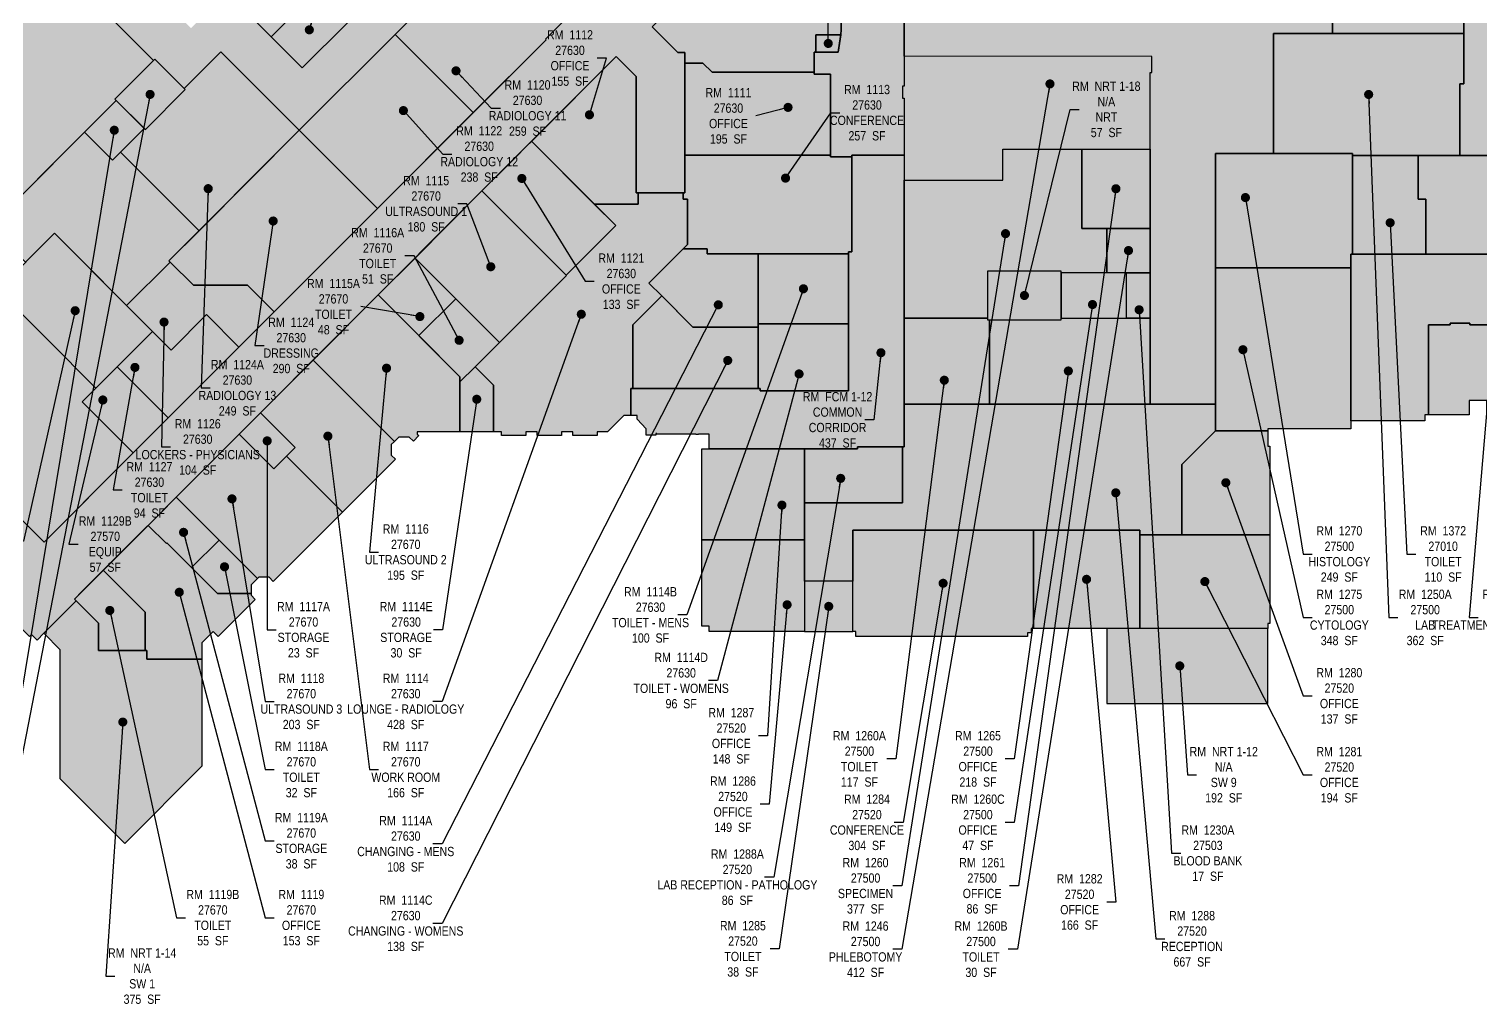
# Model space of a CAD drawing. Header units: inches. Extents: x -460 to 6059, y -234 to 4626.
# Drawn here: x 1547 to 3746, y -234 to 1241 of the extents above; entities that cross this region are included whole.
import ezdxf

# ---------------------------------------------------------------- set-up
doc = ezdxf.new("R2010")
doc.units = ezdxf.units.IN
doc.header["$LTSCALE"] = 48
doc.header["$MEASUREMENT"] = 0
for name, color, linetype in [('0-LABEL', 3, 'Continuous'), ('1-NRT', 200, 'Continuous'), ('1-NRT-PTN', 253, 'Continuous'), ('3-FCM', 190, 'Continuous'), ('3-FCM-PTN', 9, 'Continuous'), ('4-OCC', 6, 'Continuous'), ('4-OCC-PTN', 95, 'Continuous')]:
    doc.layers.add(name, color=color, linetype=linetype)
doc.styles.add('ArialN', font='ARIALN.TTF')
doc.dimstyles.new('AB-220', dxfattribs={"dimscale": 220, "dimtxt": 0.070312, "dimasz": 0.0625, "dimexe": 0.0625, "dimexo": 0.125, "dimgap": 0.1875, "dimtad": 0, "dimdec": 4, "dimrnd": 0.0625, "dimzin": 0, "dimdsep": 46, "dimlunit": 4, "dimtxsty": 'ArialN', "dimblk": 'ARCHTICK', "dimcen": 0.0625, "dimclrd": 256, "dimclre": 256, "dimclrt": 256, "dimadec": 0, "dimazin": 0, "dimtfac": 1, "dimtdec": 4, "dimtofl": 0, "dimtmove": 2, "dimatfit": 3, "dimldrblk": 'DOT', "dimfxl": 0, "dimfrac": 2, "dimtolj": 1, "dimtzin": 0, "dimlwd": -1, "dimlwe": -1, "dimarcsym": 0})

# ---------------------------------------------------------------- blocks, each defined once
blk = doc.blocks.new('_ArchTick')
at = {"const_width": 0.15}
blk.add_lwpolyline([(-0.5, -0.5), (0.5, 0.5)], dxfattribs=at)
blk = doc.blocks.new('_Dot')
at = {"lineweight": -2}
blk.add_line((-0.5, 0), (-1, 0), dxfattribs=at)
at = {"const_width": 0.5}
blk.add_lwpolyline([(-0.25, 0, 1), (0.25, 0, 1)], format="xyb", close=True, dxfattribs=at)

msp = doc.modelspace()

# ---------------------------------------------------------------- hatches: boundary and pattern name
at = {"layer": '1-NRT-PTN'}
for points in [[(1723.4, 1088.6), (1677.3, 1134.7), (1737.8, 1195.2), (1783.9, 1149.1)], [(2998.7, 800.6), (3110.1, 800.6), (3110.1, 874.6), (2998.7, 874.6)], [(1692.5, 8.5), (1594.7, 106.4), (1594.7, 301.3), (1569.6, 326.4), (1618.6, 375.8), (1652.5, 341.8), (1652.5, 300.3), (1725.8, 300.3), (1725.8, 287.2), (1809, 287.2), (1809, 125.6)], [(3179.2, 220.3), (3423.2, 220.3), (3423.2, 333.8), (3179.2, 333.8)]]:
    msp.add_hatch(color=256, dxfattribs=at).paths.add_polyline_path(points)
at = {"layer": '3-FCM-PTN'}
h = msp.add_hatch(color=256, dxfattribs=at)
h.dxf.hatch_style = 1
h.paths.add_polyline_path([(2566.7, 1336.4), (2566.7, 1416.1), (2563.5, 1416.1), (2563.5, 1452.1), (2566.7, 1550.1), (2566.7, 1829.6), (2566.2, 1842.1), (2566.3, 1928.8), (2565.2, 1928.8), (2565.2, 1953.3), (2630, 1953.3), (2630, 1923.6), (2677.2, 1923.6), (2677.2, 1953.3), (2755.4, 1953.3), (2755.4, 1840.2), (2803.1, 1840.2), (2803.1, 1822.2), (2808.5, 1822.2), (2822.5, 1822.2), (2872.2, 1822.2), (2872.2, 1950.3), (3240.2, 1950.3), (3240.2, 1757.5), (3321.2, 1757.5), (3321.2, 2010.1), (3361.8, 2010.1), (3361.8, 2110.9), (3321, 2110.9), (3321, 2148.3), (3321.7, 2156.3), (3216.1, 2156.3), (3216.1, 2151.1), (3126.3, 2151.1), (3126.3, 2167.1), (3078.5, 2167.1), (3078.5, 2151.1), (3028.5, 2151.1), (3028.5, 2167.1), (2980.8, 2167.1), (2980.8, 2151.1), (2927, 2151.1), (2927, 2167.1), (2879.3, 2167.1), (2879.3, 2151.1), (2839, 2151.1), (2839, 2167.1), (2791.3, 2167.1), (2791.3, 2151.1), (2747, 2151.1), (2747, 2156.6), (2708.7, 2156.6), (2708.7, 2323.9), (2703.5, 2323.9), (2703.5, 2367.8), (2715.2, 2367.8), (2715.2, 2790.5), (2722, 2800.5), (2724.6, 2800.5), (2724.6, 2828), (2742.3, 2828), (2742.3, 2933.9), (2722.1, 2933.9), (2722.1, 2975), (2594.4, 2975), (2594.4, 2745.3), (2591.8, 2745.3), (2591.8, 2711), (2594.4, 2711), (2594.4, 2640.2), (2591.8, 2640.2), (2591.8, 2465.6), (2556.5, 2465.6), (2556.5, 2364.3), (2608.2, 2364.3), (2608.2, 2281.3), (2603, 2281.3), (2603, 2167.8), (2591, 2167.8), (2591, 2153.3), (2584.4, 2153.3), (2584.4, 2118.8), (2603, 2118.8), (2603, 2051.3), (2567.5, 2051.3), (2567.5, 2049.1), (2510.9, 2049), (2511, 2039.3), (2490.3, 2021.2), (2472.4, 2021.2), (2472.4, 2043.8), (2422.3, 2043.8), (2422.3, 2021.2), (2374.8, 2021.2), (2374.8, 1953.1), (2460.1, 1953.1), (2460.1, 1878.6), (2443.1, 1878.6), (2443.1, 1771.9), (2462.6, 1771.9), (2462.6, 1474.9), (2460.4, 1474.9), (2460.4, 1390.7), (2450.2, 1380.7), (2441.6, 1372.2), (2432.6, 1363.4), (2356.5, 1439.9), (2356.9, 1440.4), (2353.1, 1444.3), (2234.8, 1562), (2230.8, 1558), (2211.8, 1577), (2211.7, 1576.9), (2018.2, 1770.1), (1948.9, 1700.8), (1982.7, 1666.6), (2069.3, 1580.6), (2153.9, 1495.8), (2155.3, 1494.4), (2216.2, 1433.4), (2249.9, 1399.8), (2265.9, 1383.8), (2299.9, 1349.8), (2376.6, 1273.1), (2329.2, 1225.7), (2330.3, 1224.7), (2218.1, 1112.5), (2210.6, 1105), (2089.2, 983.6), (1962.8, 857.2), (1873.6, 768), (1813.3, 707.8), (1777, 671.5), (1759.7, 654.2), (1756, 650.5), (1688.5, 582.9), (1570.1, 464.5), (851.6, 1182.9), (847.9, 1179.2), (806.9, 1220.2), (810.6, 1223.9), (796.5, 1238), (831.3, 1272.9), (748.3, 1349.2), (718.2, 1319.1), (412.3, 1625.1), (304.2, 1625.1), (304.2, 1556.7), (304.5, 1556.7), (304.5, 1551), (309.9, 1551), (309.9, 1544.2), (331.5, 1544.2), (338.1, 1537.6), (335, 1534.5), (403.9, 1465.7), (410, 1471.9), (426, 1471.9), (437.4, 1460.6), (437.4, 1444.6), (431.2, 1438.4), (616, 1253.6), (622.2, 1259.7), (638.2, 1259.7), (649.5, 1248.4), (649.5, 1232.4), (643.3, 1226.2), (828.1, 1041.4), (834.3, 1047.6), (850.3, 1047.6), (861.6, 1036.3), (861.6, 1020.3), (855.4, 1014.1), (1040.2, 829.3), (1046.4, 835.5), (1062.4, 835.5), (1073.7, 824.2), (1073.7, 808.2), (1067.6, 802), (1252.4, 617.2), (1258.6, 623.3), (1274.6, 623.3), (1285.9, 612), (1285.9, 596), (1279.7, 589.8), (1464.4, 405.1), (1470.6, 411.2), (1486.6, 411.2), (1497.9, 399.9), (1497.9, 383.9), (1491.8, 377.8), (1547.8, 321.7), (1550.9, 324.8), (1559.4, 316.2), (1569.6, 326.4), (1618.6, 375.8), (1616.1, 378.2), (1654, 416.1), (1661.6, 423.7), (2233.1, 995.8), (2233.1, 995.8), (2305.2, 1067.9), (2305.3, 1067.8), (2313.7, 1076.4), (2436.5, 1199.2), (2466.8, 1168.8), (2466.8, 992.8), (2540.3, 992.8), (2540.3, 1049.9), (2540.3, 1049.9), (2540.3, 1189.1), (2540.3, 1205.5), (2529.4, 1205.5), (2490.9, 1244.1), (2551.4, 1304.5), (2566.7, 1304.5)])
for points in [[(4580.6, 826.3), (4402.5, 826.3), (4402.5, 875.9), (4234.9, 875.9), (4234.9, 822.1), (4232.2, 822.1), (4232.2, 807.1), (4234.9, 807.1), (4234.9, 793.1), (4108.7, 793.1), (4108.7, 795.7), (4078.7, 795.7), (4078.7, 793.1), (4019.8, 793.1), (4019.8, 795.7), (3989.8, 795.7), (3989.8, 793.1), (3889.4, 793.1), (3889.4, 795.7), (3859.4, 795.7), (3859.4, 793.1), (3728.9, 793.1), (3728.9, 795.7), (3698.9, 795.7), (3698.9, 793.1), (3666.1, 793.1), (3666.1, 656.8), (3660.9, 656.8), (3660.9, 647.8), (3548.7, 647.8), (3548.7, 900), (3911.4, 900), (3911.4, 894.2), (4111.9, 894.2), (4111.9, 1028.5), (4123.9, 1028.5), (4123.9, 1653), (4108.9, 1653), (4108.9, 1694.2), (4124.2, 1694.2), (4124.2, 1774), (4207.6, 1774), (4207.6, 1789.4), (4262.4, 1789.4), (4262.4, 1958.7), (4392.7, 1958.7), (4392.7, 1793.5), (4446.9, 1793.5), (4446.9, 1783.6), (4539.9, 1783.6), (4539.9, 1709.6), (4513.6, 1709.6), (4513.6, 1375.4), (4400.3, 1375.4), (4400.3, 1379.8), (4403, 1379.8), (4403, 1415.8), (4400.3, 1415.8), (4400.3, 1524.2), (4376.6, 1524.2), (4376.6, 1660.3), (4218, 1660.3), (4218, 1027.9), (4397.6, 1027.9), (4397.6, 1195.9), (4400.3, 1195.9), (4400.3, 1375.4), (4589.7, 1375.4), (4589.7, 1317.7), (4513.6, 1317.7), (4513.6, 1233), (4577.9, 1233), (4577.9, 1199.3), (4565.9, 1199.3), (4565.9, 1076.3), (4548.9, 1076.3), (4548.9, 1015.3), (4691.9, 1015.3), (4691.9, 1003.3), (4712.4, 1003.3), (4712.4, 1025.2), (4827.3, 1020.2), (4827.3, 947.6), (4824.8, 947.6), (4824.8, 929.6), (4827.3, 929.6), (4827.3, 616.3), (4730, 616.3), (4730, 617.8), (4728, 617.8), (4728, 647.8), (4718, 647.8), (4718, 813), (4700.2, 813), (4700.2, 914.2), (4580.6, 914.2)], [(2743.8, 1829.6), (2755.4, 1829.6), (2755.4, 1840.2), (2803.1, 1840.2), (2803.1, 1822.2), (2872.2, 1822.2), (2872.2, 1154.4), (2869.6, 1154.4), (2869.6, 1136.4), (2872.2, 1136.4), (2872.2, 1049.9), (2792.9, 1049.9), (2792.9, 1047.3), (2760.9, 1047.3), (2760.9, 1172.6), (2736, 1172.6), (2736, 1205.7), (2772.4, 1205.7), (2776, 1229.7), (2776.6, 1234.9), (2776.7, 1237.1), (2776.7, 1333.4), (2743.7, 1333.4), (2743.7, 1518.6), (2738.7, 1518.6), (2738.7, 1565.3), (2739.7, 1565.3), (2739.7, 1608.8), (2703.7, 1608.8), (2703.7, 1612.8), (2663.4, 1612.8), (2663.4, 1677.8), (2743.8, 1677.8)], [(2792.9, 1049.9), (2872.2, 1049.9), (2872.2, 608.6), (2801.9, 608.6), (2801.9, 605.5), (2577.2, 605.5), (2577.2, 628), (2561.1, 628), (2561.1, 627.3), (2557.1, 627.3), (2557.1, 628), (2498.1, 628), (2498.1, 628.9), (2496.1, 628.9), (2496.1, 626.2), (2481.6, 626.2), (2481.6, 635.6), (2467.9, 650.5), (2467.9, 656.2), (2458.7, 656.2), (2458.7, 697.1), (2654.1, 697.1), (2654.1, 693.3), (2788.1, 693.3), (2788.1, 903.5), (2792.9, 903.5)]]:
    msp.add_hatch(color=256, dxfattribs=at).paths.add_polyline_path(points)
at = {"layer": '4-OCC-PTN'}
for color, points in [(245, [(3607.2, 1773.9), (3607.2, 1787.6), (3676, 1787.6), (3676, 1773.9), (3811, 1774), (3811, 1760.1), (3847, 1760.1), (3847, 1774), (3915.6, 1774), (3915.6, 1676.4), (3804.6, 1676.4), (3804.6, 1612.1), (3787.6, 1612.1), (3787.6, 1518.1), (3719.6, 1518.1), (3719.6, 1234.1), (3521.1, 1234.1), (3521.1, 1773.9)]), (150, [(1189.1, 1218.2), (1254.7, 1152.6), (1348.5, 1246.4), (1424.3, 1322.2), (1503.8, 1243), (1595.1, 1334.3), (1736, 1193.4), (1737.8, 1195.2), (1782.1, 1150.9), (1837.7, 1206.5), (1956.5, 1087.8), (2101.5, 1232.7), (2259.3, 1390.5), (2214, 1435.6), (2028.9, 1250.5), (2029.4, 1250.1), (1961.1, 1181.9), (1905.8, 1237.2), (1846.6, 1296.4), (1792.5, 1242.3), (1688.2, 1346.6), (1690.2, 1348.6), (1550, 1488.8), (1723.1, 1661.9), (1774.9, 1713.6), (1791.5, 1763.5), (1739.4, 1749.1), (1686.7, 1696.3), (1657.2, 1725.7), (1620.4, 1689), (1649.8, 1659.8), (1601.3, 1611.4), (1514.3, 1524.3), (1458.4, 1580.2), (1298.5, 1740.1), (1252.7, 1694.3), (1299.1, 1647.9), (1476.6, 1470.4), (1349.9, 1343.6), (1236, 1229.8), (1218.3, 1247.4)]), (181, [(3407.6, 1760.2), (3407.6, 1773.9), (3521.1, 1773.9), (3521.1, 1234.1), (3431.6, 1234.1), (3431.6, 1052.6), (3343.8, 1052.6), (3343.8, 879.4), (3343.7, 673), (3244.6, 673), (3244.6, 1175.3), (3247.2, 1175.3), (3247.2, 1199.3), (2872.2, 1199.7), (2872.2, 1551.9), (2965.7, 1551.9), (2965.7, 1549.6), (3242.8, 1549.6), (3242.8, 1754), (3240.2, 1754), (3240.2, 1757.5), (3321.2, 1757.5), (3321.2, 1760.2)]), (32, [(3713.6, 1049.5), (3713.6, 1157.7), (3719.6, 1157.7), (3719.6, 1518.1), (3787.6, 1518.1), (3787.6, 1503.1), (3831.6, 1503.1), (3831.6, 1392.1), (4001.2, 1392.1), (4001.2, 1049.5)]), (150, [(2329.2, 1225.7), (2330.3, 1224.7), (2219.9, 1114.3), (2101.5, 1232.7), (2259.3, 1390.5), (2376.6, 1273.1)]), (150, [(1914.9, 1364.7), (1982.2, 1297.3), (1913.9, 1229.1), (1846.6, 1296.4)]), (150, [(1677.3, 1134.7), (1736, 1193.4), (1595.1, 1334.3), (1488.3, 1227.5), (1462.4, 1253.4), (1281.9, 1072.9), (1436.8, 918), (1474.3, 955.5), (1488, 941.7), (1679.2, 1132.9)]), (150, [(2736, 1175.6), (2581.4, 1175.6), (2567.7, 1189.1), (2540.3, 1189.1), (2540.3, 1205.5), (2529.4, 1205.5), (2490.9, 1244.1), (2551.4, 1304.5), (2566.7, 1304.5), (2566.7, 1336.4), (2743.7, 1336.4), (2743.7, 1333.4), (2776.7, 1333.4), (2776.7, 1237.1), (2776.6, 1234.9), (2776.3, 1232.3), (2738.6, 1232.3), (2738.6, 1205.7), (2736, 1205.7)]), (150, [(1982.2, 1297.3), (1913.9, 1229.1), (1961.1, 1181.9), (2029.4, 1250.1), (1982.2, 1297.3)]), (150, [(2074.9, 969.3), (1956.5, 1087.8), (2101.5, 1232.7), (2219.9, 1114.3)]), (150, [(2738.6, 1205.7), (2738.6, 1232.3), (2776.3, 1232.3), (2772.4, 1205.7)]), (181, [(3719.6, 1234.1), (3719.6, 1157.7), (3713.6, 1157.7), (3713.6, 1049.5), (3551.3, 1049.5), (3551.3, 1052.6), (3431.6, 1052.6), (3431.6, 1234.1)]), (150, [(1956.5, 1087.8), (1804.8, 935.7), (1685.8, 1054.7), (1721.6, 1090.4), (1723.4, 1088.6), (1783.9, 1149.1), (1782.1, 1150.9), (1837.7, 1206.5)]), (150, [(2466.8, 992.8), (2469.5, 992.8), (2469.5, 976), (2403.2, 976), (2308.3, 1070.9), (2436.5, 1199.2), (2466.8, 1168.8)]), (150, [(2760.9, 1049.9), (2540.3, 1049.9), (2540.3, 1189.1), (2567.7, 1189.1), (2581.4, 1175.6), (2736, 1175.6), (2736, 1172.6), (2760.9, 1172.6)]), (181, [(3244.6, 1059.2), (3244.6, 1175.3), (3247.2, 1175.3), (3247.2, 1199.3), (2872.2, 1199.7), (2872.2, 1154.4), (2869.6, 1154.4), (2869.6, 1136.4), (2872.2, 1136.4), (2872.2, 1011.9), (3021.5, 1011.9), (3021.5, 1059.2)]), (150, [(1679.2, 1132.9), (1721.6, 1090.4), (1673.7, 1042.5), (1631.3, 1085)]), (150, [(1804.8, 935.7), (1759.2, 890), (1760.9, 888.2), (1695, 822.4), (1585.7, 931.7), (1541.9, 887.9), (1488, 941.7), (1631.3, 1085), (1673.7, 1042.5), (1685.8, 1054.7)]), (150, [(1918.5, 812.9), (1878.3, 853.1), (1796.1, 853.1), (1760.9, 888.2), (1759.2, 890), (1956.5, 1087.8), (2074.9, 969.3)]), (150, [(2360.7, 868.2), (2233.1, 995.8), (2275.8, 1038.5), (2308.3, 1070.9), (2435.8, 943.3)]), (181, [(3141.3, 1059.2), (3141.3, 939.2), (3179.3, 939.2), (3179.3, 872), (3110.1, 872), (3110.1, 874.6), (2998.7, 874.6), (2998.7, 803.3), (2872.2, 803.3), (2872.2, 1011.9), (3021.5, 1011.9), (3021.5, 1059.2)]), (181, [(3244.6, 939.2), (3141.3, 939.2), (3141.3, 1059.2), (3244.6, 1059.2)]), (150, [(2788.1, 900.9), (2573.9, 900.9), (2573.9, 908.1), (2537.7, 908.1), (2544.2, 914.7), (2544.2, 983.5), (2537.7, 983.5), (2537.7, 992.8), (2540.3, 992.8), (2540.3, 1049.9), (2760.9, 1049.9), (2760.9, 1047.3), (2792.9, 1047.3), (2792.9, 903.5), (2788.1, 903.5)]), (181, [(3343.8, 1052.6), (3551.3, 1052.6), (3551.3, 900), (3548.7, 900), (3548.7, 879.4), (3343.8, 879.4)]), (148, [(3551.3, 900), (3551.3, 1049.5), (3650.4, 1049.5), (3650.4, 983.5), (3662.3, 983.5), (3662.3, 900)]), (148, [(3662.3, 900), (3662.3, 983.5), (3650.4, 983.5), (3650.4, 1049.5), (3911.4, 1049.5), (3911.4, 900)]), (242, [(2259.6, 766.5), (2193.4, 832.7), (2131.7, 894.3), (2233.1, 995.8), (2361.1, 867.7)]), (150, [(2250.6, 631.4), (2250.6, 701.9), (2222.7, 729.8), (2361.1, 867.7), (2360.7, 868.2), (2435.8, 943.3), (2403.2, 976), (2469.5, 976), (2469.5, 992.8), (2537.7, 992.8), (2537.7, 983.5), (2544.2, 983.5), (2544.2, 914.7), (2485.8, 856.2), (2505.2, 836.9), (2461.4, 793.1), (2461.4, 697.1), (2458.7, 697.1), (2458.7, 656.2), (2447.7, 656.2), (2423, 631.4), (2407.5, 631.4), (2407.5, 625.5), (2370.7, 625.5), (2370.7, 631.4), (2353.5, 631.4), (2353.5, 625.5), (2316.7, 625.5), (2316.7, 631.4), (2299.5, 631.4), (2299.5, 625.5), (2262.7, 625.5), (2262.7, 631.4)]), (40, [(1648.7, 697.4), (1734.4, 783.1), (1585.7, 931.7), (1500, 846)]), (181, [(3244.6, 872), (3179.3, 872), (3179.3, 939.2), (3244.6, 939.2)]), (150, [(2651.5, 789.6), (2552.5, 789.6), (2505.2, 836.9), (2485.8, 856.2), (2537.7, 908.1), (2573.9, 908.1), (2573.9, 900.9), (2651.5, 900.9)]), (150, [(1865.2, 759.6), (1816.2, 808.6), (1762.4, 755), (1695, 822.4), (1760.9, 888.2), (1796.1, 853.1), (1878.3, 853.1), (1918.5, 812.9)]), (242, [(2193.4, 832.7), (2137.4, 776.9), (2075.8, 838.5), (2131.7, 894.3)]), (150, [(2788.1, 794.8), (2651.5, 794.8), (2651.5, 900.9), (2788.1, 900.9)]), (181, [(3343.8, 879.4), (3548.7, 879.4), (3548.7, 647.8), (3548.7, 635.6), (3423.2, 635.6), (3423.2, 633), (3343.7, 633)]), (181, [(3110.1, 803.2), (3209, 803.2), (3209, 872), (3110.1, 872)]), (245, [(3209, 872), (3244.6, 872), (3244.6, 803.2), (3209, 803.2)]), (40, [(1648.7, 697.4), (1500, 846.1), (1467.7, 813.7), (1446.6, 834.7), (1323.2, 711.3), (1570.1, 464.5), (1705.2, 599.6), (1628, 676.7)]), (242, [(2100.5, 616.8), (1977.4, 739.9), (2075.9, 838.4), (2199.7, 714.6), (2199.7, 631.4), (2135.1, 631.4), (2135.1, 628), (2137.7, 625.5), (2129.3, 617.2), (2123.1, 623.3), (2107.1, 623.3)]), (150, [(2461.4, 697.1), (2461.4, 793.1), (2505.2, 836.9), (2549.5, 792.5), (2552.5, 789.6), (2651.5, 789.6), (2651.5, 697.1)]), (242, [(2222.7, 729.8), (2199.7, 706.8), (2199.7, 714.6), (2137.4, 776.9), (2193.4, 832.7), (2259.6, 766.5)]), (150, [(1757.9, 652.4), (1680.8, 729.6), (1734.4, 783.1), (1762.4, 755), (1816.2, 808.6), (1865.2, 759.6)]), (150, [(2654.1, 693.3), (2654.1, 697.1), (2651.5, 697.1), (2651.5, 794.8), (2788.1, 794.8), (2788.1, 693.3)]), (181, [(2872.2, 673), (2872.2, 803.3), (2998.7, 803.3), (2998.7, 800.6), (3001.3, 800.6), (3001.3, 673)]), (181, [(3001.3, 673), (3001.3, 800.6), (3110.1, 800.6), (3110.1, 803.2), (3244.6, 803.2), (3244.6, 673)]), (148, [(3666.1, 656.8), (3666.1, 793.1), (3698.9, 793.1), (3698.9, 795.7), (3728.9, 795.7), (3728.9, 793.1), (3859.4, 793.1), (3859.4, 795.7), (3889.4, 795.7), (3889.4, 793.1), (3923.6, 793.1), (3923.6, 681.8), (3920.6, 681.8), (3920.6, 656.8), (3754.6, 656.8), (3754.6, 678.8), (3727.6, 678.8), (3727.6, 656.8)]), (40, [(1705.2, 599.6), (1628, 676.7), (1680.8, 729.6), (1757.9, 652.4)]), (242, [(2021.8, 509.6), (1937.1, 594.3), (1950.2, 607.4), (1897.6, 660), (1977.4, 739.9), (2100.5, 616.8), (2095.8, 612), (2095.8, 596), (2102, 589.8)]), (150, [(2199.7, 631.4), (2199.7, 706.8), (2222.7, 729.8), (2250.6, 701.9), (2250.6, 631.4)]), (242, [(1950.2, 607.4), (1937.1, 594.3), (1918.2, 575.3), (1865.6, 627.9), (1897.6, 660)]), (11, [(3244.6, 673), (3343.7, 673), (3343.7, 633), (3292.6, 581.8), (3292.6, 475.6), (3229, 475.6), (3229, 482.4), (3068, 482.4), (2794.6, 482.4), (2794.6, 405.1), (2721.6, 405.1), (2721.6, 468.1), (2721.6, 523.6), (2869.6, 523.6), (2869.6, 608.6), (2872.2, 608.6), (2872.2, 673)]), (242, [(1893.2, 409.4), (1835, 467.6), (1770.1, 532.4), (1865.6, 627.9), (1918.2, 575.3), (1937.1, 594.3), (2021.8, 509.6), (1917.2, 405), (1911, 411.2), (1895, 411.2)]), (11, [(3426.2, 475.6), (3292.6, 475.6), (3292.6, 581.8), (3343.7, 633), (3423.2, 633), (3423.2, 609.5), (3426.2, 609.5)]), (11, [(2721.6, 468.1), (2566.2, 468.1), (2566.2, 605.5), (2721.6, 605.5)]), (11, [(2721.6, 523.6), (2721.6, 605.5), (2801.9, 605.5), (2801.9, 608.6), (2869.6, 608.6), (2869.6, 523.6)]), (242, [(1793.4, 426), (1756.1, 463.3), (1755.2, 462.3), (1727.7, 489.8), (1770.1, 532.4), (1835, 467.6)]), (242, [(1809, 287.2), (1725.8, 287.2), (1725.8, 300.3), (1723.2, 300.3), (1723.2, 358.3), (1659.7, 421.8), (1726.8, 489), (1727.7, 489.8), (1755.2, 462.3), (1756.1, 463.3), (1832.9, 386.5), (1883.7, 386.5), (1883.7, 383.9), (1889.8, 377.7), (1833.6, 321.4), (1826.1, 328.9), (1809, 312)]), (242, [(1883.7, 386.5), (1832.9, 386.5), (1793.4, 426), (1835, 467.6), (1893.2, 409.4), (1883.7, 399.9)]), (11, [(2721.6, 468.1), (2721.6, 329.3), (2577.2, 329.3), (2577.2, 337.3), (2566.2, 337.3), (2566.2, 468.1)]), (11, [(2794.6, 329.3), (2794.6, 482.4), (3068, 482.4), (3068, 333.8), (3064.7, 333.8), (3064.7, 327.3), (3059.2, 327.3), (3059.2, 321.8), (2799.2, 321.8), (2799.2, 329.3)]), (11, [(3229, 333.8), (3068, 333.8), (3068, 482.4), (3229, 482.4)]), (11, [(3229, 333.8), (3229, 475.6), (3426.2, 475.6), (3426.2, 341.3), (3423.2, 341.3), (3423.2, 333.8)]), (242, [(1723.2, 300.3), (1652.5, 300.3), (1652.5, 341.8), (1618.6, 375.8), (1616.1, 378.2), (1628.5, 390.6), (1659.7, 421.8), (1723.2, 358.3)]), (11, [(2721.6, 329.3), (2794.6, 329.3), (2794.6, 405.1), (2721.6, 405.1)])]:
    msp.add_hatch(color=color, dxfattribs=at).paths.add_polyline_path(points)

# ---------------------------------------------------------------- linework, layer by layer
at = {"layer": '1-NRT'}
for points in [[(1723.4, 1088.6), (1677.3, 1134.7), (1737.8, 1195.2), (1783.9, 1149.1)], [(2998.7, 800.6), (3110.1, 800.6), (3110.1, 874.6), (2998.7, 874.6)], [(1692.5, 8.5), (1594.7, 106.4), (1594.7, 301.3), (1569.6, 326.4), (1618.6, 375.8), (1652.5, 341.8), (1652.5, 300.3), (1725.8, 300.3), (1725.8, 287.2), (1809, 287.2), (1809, 125.6)], [(3179.2, 220.3), (3423.2, 220.3), (3423.2, 333.8), (3179.2, 333.8)]]:
    msp.add_lwpolyline(points, close=True, dxfattribs=at)
at = {"layer": '3-FCM'}
for points in [[(2872.2, 1822.2), (2872.2, 1154.4), (2869.6, 1154.4), (2869.6, 1136.4), (2872.2, 1136.4), (2872.2, 1049.9), (2792.9, 1049.9), (2792.9, 1047.3), (2760.9, 1047.3), (2760.9, 1172.6), (2736, 1172.6), (2736, 1205.7), (2772.4, 1205.7), (2776, 1229.7), (2776.6, 1234.9), (2776.7, 1237.1), (2776.7, 1333.4)], [(3859.4, 793.1), (3728.9, 793.1), (3728.9, 795.7), (3698.9, 795.7), (3698.9, 793.1), (3666.1, 793.1), (3666.1, 656.8), (3660.9, 656.8), (3660.9, 647.8), (3548.7, 647.8), (3548.7, 900), (3911.4, 900)]]:
    msp.add_lwpolyline(points, dxfattribs=at)
msp.add_lwpolyline([(2792.9, 1049.9), (2872.2, 1049.9), (2872.2, 608.6), (2801.9, 608.6), (2801.9, 605.5), (2577.2, 605.5), (2577.2, 628), (2561.1, 628), (2561.1, 627.3), (2557.1, 627.3), (2557.1, 628), (2498.1, 628), (2498.1, 628.9), (2496.1, 628.9), (2496.1, 626.2), (2481.6, 626.2), (2481.6, 635.6), (2467.9, 650.5), (2467.9, 656.2), (2458.7, 656.2), (2458.7, 697.1), (2654.1, 697.1), (2654.1, 693.3), (2788.1, 693.3), (2788.1, 903.5), (2792.9, 903.5)], close=True, dxfattribs=at)
at = {"layer": '4-OCC'}
for points in [[(3607.2, 1773.9), (3607.2, 1787.6), (3676, 1787.6), (3676, 1773.9), (3811, 1774), (3811, 1760.1), (3847, 1760.1), (3847, 1774), (3915.6, 1774), (3915.6, 1676.4), (3804.6, 1676.4), (3804.6, 1612.1), (3787.6, 1612.1), (3787.6, 1518.1), (3719.6, 1518.1), (3719.6, 1234.1), (3521.1, 1234.1), (3521.1, 1773.9)], [(3407.6, 1760.2), (3407.6, 1773.9), (3521.1, 1773.9), (3521.1, 1234.1), (3431.6, 1234.1), (3431.6, 1052.6), (3343.8, 1052.6), (3343.8, 879.4), (3343.7, 673), (3244.6, 673), (3244.6, 1175.3), (3247.2, 1175.3), (3247.2, 1199.3), (2872.2, 1199.7), (2872.2, 1551.9), (2965.7, 1551.9), (2965.7, 1549.6), (3242.8, 1549.6), (3242.8, 1754), (3240.2, 1754), (3240.2, 1757.5), (3321.2, 1757.5), (3321.2, 1760.2)], [(3713.6, 1049.5), (3713.6, 1157.7), (3719.6, 1157.7), (3719.6, 1518.1), (3787.6, 1518.1), (3787.6, 1503.1), (3831.6, 1503.1), (3831.6, 1392.1), (4001.2, 1392.1), (4001.2, 1049.5)], [(2329.2, 1225.7), (2330.3, 1224.7), (2219.9, 1114.3), (2219.9, 1114.3), (2101.5, 1232.7), (2259.3, 1390.5), (2259.3, 1390.5), (2259.3, 1390.5), (2376.6, 1273.1), (2376.6, 1273.1), (2376.6, 1273.1), (2376.6, 1273.1)], [(1914.9, 1364.7), (1982.2, 1297.3), (1913.9, 1229.1), (1846.6, 1296.4), (1914.9, 1364.7)], [(1677.3, 1134.7), (1736, 1193.4), (1595.1, 1334.3), (1488.3, 1227.5), (1462.4, 1253.4), (1281.9, 1072.9), (1436.8, 918), (1474.3, 955.5), (1488, 941.7), (1679.2, 1132.9), (1677.3, 1134.7)], [(2736, 1175.6), (2581.4, 1175.6), (2567.7, 1189.1), (2540.3, 1189.1), (2540.3, 1205.5), (2529.4, 1205.5), (2490.9, 1244.1), (2551.4, 1304.5), (2566.7, 1304.5), (2566.7, 1336.4), (2743.7, 1336.4), (2743.7, 1333.4), (2776.7, 1333.4), (2776.7, 1237.1), (2776.6, 1234.9), (2776.3, 1232.3), (2738.6, 1232.3), (2738.6, 1205.7), (2736, 1205.7)], [(1982.2, 1297.3), (1913.9, 1229.1), (1961.1, 1181.9), (2029.4, 1250.1), (1982.2, 1297.3)], [(2074.9, 969.3), (1956.5, 1087.8), (2101.5, 1232.7), (2219.9, 1114.3), (2219.9, 1114.3), (2219.9, 1114.3), (2074.9, 969.3)], [(2738.6, 1205.7), (2738.6, 1232.3), (2776.3, 1232.3), (2772.4, 1205.7)], [(3719.6, 1234.1), (3719.6, 1157.7), (3713.6, 1157.7), (3713.6, 1049.5), (3551.3, 1049.5), (3551.3, 1052.6), (3431.6, 1052.6), (3431.6, 1234.1)], [(1956.5, 1087.8), (1804.8, 935.7), (1685.8, 1054.7), (1721.6, 1090.4), (1723.4, 1088.6), (1783.9, 1149.1), (1783.9, 1149.1), (1782.1, 1150.9), (1837.7, 1206.5)], [(2466.8, 992.8), (2469.5, 992.8), (2469.5, 976), (2403.2, 976), (2308.3, 1070.9), (2436.5, 1199.2), (2466.8, 1168.8)], [(2760.9, 1049.9), (2540.3, 1049.9), (2540.3, 1189.1), (2567.7, 1189.1), (2581.4, 1175.6), (2736, 1175.6), (2736, 1172.6), (2760.9, 1172.6)], [(3244.6, 1059.2), (3244.6, 1175.3), (3247.2, 1175.3), (3247.2, 1199.3), (2872.2, 1199.7), (2872.2, 1154.4), (2869.6, 1154.4), (2869.6, 1136.4), (2872.2, 1136.4), (2872.2, 1011.9), (3021.5, 1011.9), (3021.5, 1059.2)], [(1679.2, 1132.9), (1721.6, 1090.4), (1673.7, 1042.5), (1631.3, 1085)], [(1804.8, 935.7), (1759.2, 890), (1760.9, 888.2), (1695, 822.4), (1585.7, 931.7), (1541.9, 887.9), (1488, 941.7), (1631.3, 1085), (1673.7, 1042.5), (1685.8, 1054.7)], [(1918.5, 812.9), (1878.3, 853.1), (1796.1, 853.1), (1760.9, 888.2), (1759.2, 890), (1956.5, 1087.8), (2074.9, 969.3), (2074.9, 969.3), (1918.5, 812.9), (1918.5, 812.9)], [(2360.7, 868.2), (2233.1, 995.8), (2275.8, 1038.5), (2308.3, 1070.9), (2435.8, 943.3)], [(3141.3, 1059.2), (3141.3, 939.2), (3179.3, 939.2), (3179.3, 872), (3110.1, 872), (3110.1, 874.6), (2998.7, 874.6), (2998.7, 803.3), (2872.2, 803.3), (2872.2, 1011.9), (3021.5, 1011.9), (3021.5, 1059.2)], [(3244.6, 939.2), (3141.3, 939.2), (3141.3, 1059.2), (3244.6, 1059.2)], [(2788.1, 900.9), (2573.9, 900.9), (2573.9, 908.1), (2537.7, 908.1), (2544.2, 914.7), (2544.2, 983.5), (2537.7, 983.5), (2537.7, 992.8), (2540.3, 992.8), (2540.3, 1049.9), (2760.9, 1049.9), (2760.9, 1047.3), (2792.9, 1047.3), (2792.9, 903.5), (2788.1, 903.5)], [(3343.8, 1052.6), (3551.3, 1052.6), (3551.3, 900), (3548.7, 900), (3548.7, 879.4), (3343.8, 879.4)], [(3551.3, 900), (3551.3, 1049.5), (3650.4, 1049.5), (3650.4, 983.5), (3662.3, 983.5), (3662.3, 900)], [(3662.3, 900), (3662.3, 983.5), (3650.4, 983.5), (3650.4, 1049.5), (3911.4, 1049.5), (3911.4, 900)], [(2259.6, 766.5), (2193.4, 832.7), (2131.7, 894.3), (2233.1, 995.8), (2361.1, 867.7)], [(2250.6, 631.4), (2250.6, 701.9), (2222.7, 729.8), (2361.1, 867.7), (2360.7, 868.2), (2435.8, 943.3), (2403.2, 976), (2469.5, 976), (2469.5, 992.8), (2537.7, 992.8), (2537.7, 983.5), (2544.2, 983.5), (2544.2, 914.7), (2485.8, 856.2), (2505.2, 836.9), (2461.4, 793.1), (2461.4, 697.1), (2458.7, 697.1), (2458.7, 656.2), (2447.7, 656.2), (2423, 631.4), (2407.5, 631.4), (2407.5, 625.5), (2370.7, 625.5), (2370.7, 631.4), (2353.5, 631.4), (2353.5, 625.5), (2316.7, 625.5), (2316.7, 631.4), (2299.5, 631.4), (2299.5, 625.5), (2262.7, 625.5), (2262.7, 631.4)], [(1648.7, 697.4), (1734.4, 783.1), (1585.7, 931.7), (1500, 846), (1648.7, 697.4)], [(3244.6, 872), (3179.3, 872), (3179.3, 939.2), (3244.6, 939.2)], [(2651.5, 789.6), (2552.5, 789.6), (2505.2, 836.9), (2485.8, 856.2), (2537.7, 908.1), (2573.9, 908.1), (2573.9, 900.9), (2651.5, 900.9)], [(1865.2, 759.6), (1816.2, 808.6), (1762.4, 755), (1695, 822.4), (1695, 822.4), (1760.9, 888.2), (1796.1, 853.1), (1878.3, 853.1), (1918.5, 812.9)], [(2193.4, 832.7), (2137.4, 776.9), (2075.8, 838.5), (2131.7, 894.3)], [(2788.1, 794.8), (2651.5, 794.8), (2651.5, 900.9), (2788.1, 900.9)], [(3343.8, 879.4), (3548.7, 879.4), (3548.7, 647.8), (3548.7, 647.8), (3548.7, 635.6), (3423.2, 635.6), (3423.2, 633), (3343.7, 633)], [(3110.1, 803.2), (3209, 803.2), (3209, 872), (3110.1, 872)], [(3209, 872), (3244.6, 872), (3244.6, 803.2), (3209, 803.2)], [(1648.7, 697.4), (1500, 846.1), (1500, 846.1), (1467.7, 813.7), (1446.6, 834.7), (1323.2, 711.3), (1570.1, 464.5), (1705.2, 599.6), (1628, 676.7), (1648.7, 697.4), (1648.7, 697.4)], [(2100.5, 616.8), (1977.4, 739.9), (2075.9, 838.4), (2199.7, 714.6), (2199.7, 631.4), (2135.1, 631.4), (2135.1, 628), (2137.7, 625.5), (2129.3, 617.2), (2123.1, 623.3), (2107.1, 623.3)], [(2461.4, 697.1), (2461.4, 793.1), (2505.2, 836.9), (2549.5, 792.5), (2552.5, 789.6), (2651.5, 789.6), (2651.5, 697.1)], [(2222.7, 729.8), (2199.7, 706.8), (2199.7, 714.6), (2137.4, 776.9), (2193.4, 832.7), (2259.6, 766.5)], [(1757.9, 652.4), (1680.8, 729.6), (1734.4, 783.1), (1762.4, 755), (1816.2, 808.6), (1865.2, 759.6), (1865.2, 759.6), (1865.2, 759.6), (1757.9, 652.4)], [(2654.1, 693.3), (2654.1, 697.1), (2651.5, 697.1), (2651.5, 794.8), (2788.1, 794.8), (2788.1, 693.3)], [(2872.2, 673), (2872.2, 803.3), (2998.7, 803.3), (2998.7, 800.6), (3001.3, 800.6), (3001.3, 673)], [(3001.3, 673), (3001.3, 800.6), (3110.1, 800.6), (3110.1, 803.2), (3244.6, 803.2), (3244.6, 673)], [(3666.1, 656.8), (3666.1, 793.1), (3698.9, 793.1), (3698.9, 795.7), (3728.9, 795.7), (3728.9, 793.1), (3859.4, 793.1), (3859.4, 795.7), (3889.4, 795.7), (3889.4, 793.1), (3923.6, 793.1), (3923.6, 681.8), (3920.6, 681.8), (3920.6, 656.8), (3754.6, 656.8), (3754.6, 678.8), (3727.6, 678.8), (3727.6, 656.8)], [(1705.2, 599.6), (1628, 676.7), (1680.8, 729.6), (1757.9, 652.4), (1757.9, 652.4)], [(2021.8, 509.6), (1937.1, 594.3), (1950.2, 607.4), (1897.6, 660), (1977.4, 739.9), (2100.5, 616.8), (2095.8, 612), (2095.8, 596), (2102, 589.8)], [(2199.7, 631.4), (2199.7, 706.8), (2222.7, 729.8), (2250.6, 701.9), (2250.6, 631.4)], [(1950.2, 607.4), (1937.1, 594.3), (1918.2, 575.3), (1865.6, 627.9), (1897.6, 660)], [(3244.6, 673), (3343.7, 673), (3343.7, 633), (3292.6, 581.8), (3292.6, 475.6), (3229, 475.6), (3229, 482.4), (3068, 482.4), (2794.6, 482.4), (2794.6, 405.1), (2721.6, 405.1), (2721.6, 468.1), (2721.6, 523.6), (2869.6, 523.6), (2869.6, 608.6), (2872.2, 608.6), (2872.2, 673)], [(1893.2, 409.4), (1835, 467.6), (1770.1, 532.4), (1865.6, 627.9), (1918.2, 575.3), (1937.1, 594.3), (2021.8, 509.6), (1917.2, 405), (1911, 411.2), (1895, 411.2)], [(3426.2, 475.6), (3292.6, 475.6), (3292.6, 581.8), (3343.7, 633), (3423.2, 633), (3423.2, 609.5), (3426.2, 609.5)], [(2721.6, 468.1), (2566.2, 468.1), (2566.2, 605.5), (2721.6, 605.5)], [(2721.6, 523.6), (2721.6, 605.5), (2801.9, 605.5), (2801.9, 608.6), (2869.6, 608.6), (2869.6, 523.6)], [(1793.4, 426), (1756.1, 463.3), (1755.2, 462.3), (1727.7, 489.8), (1770.1, 532.4), (1835, 467.6)], [(1809, 287.2), (1725.8, 287.2), (1725.8, 300.3), (1723.2, 300.3), (1723.2, 358.3), (1659.7, 421.8), (1726.8, 489), (1727.7, 489.8), (1755.2, 462.3), (1756.1, 463.3), (1832.9, 386.5), (1883.7, 386.5), (1883.7, 383.9), (1889.8, 377.7), (1833.6, 321.4), (1826.1, 328.9), (1809, 312)], [(1883.7, 386.5), (1832.9, 386.5), (1793.4, 426), (1835, 467.6), (1893.2, 409.4), (1883.7, 399.9)], [(2721.6, 468.1), (2721.6, 329.3), (2577.2, 329.3), (2577.2, 337.3), (2566.2, 337.3), (2566.2, 468.1)], [(2794.6, 329.3), (2794.6, 482.4), (3068, 482.4), (3068, 333.8), (3064.7, 333.8), (3064.7, 327.3), (3059.2, 327.3), (3059.2, 321.8), (2799.2, 321.8), (2799.2, 329.3)], [(3229, 333.8), (3068, 333.8), (3068, 482.4), (3229, 482.4)], [(3229, 333.8), (3229, 475.6), (3426.2, 475.6), (3426.2, 341.3), (3423.2, 341.3), (3423.2, 333.8)], [(1723.2, 300.3), (1652.5, 300.3), (1652.5, 341.8), (1618.6, 375.8), (1616.1, 378.2), (1628.5, 390.6), (1659.7, 421.8), (1723.2, 358.3)], [(2721.6, 329.3), (2794.6, 329.3), (2794.6, 405.1), (2721.6, 405.1)]]:
    msp.add_lwpolyline(points, close=True, dxfattribs=at)
for points in [[(1595.1, 1334.3), (1736, 1193.4), (1737.8, 1195.2), (1782.1, 1150.9), (1837.7, 1206.5), (1956.5, 1087.8), (2101.5, 1232.7), (2259.3, 1390.5)], [(2029.4, 1250.1), (1961.1, 1181.9), (1905.8, 1237.2), (1846.6, 1296.4)], [(851.6, 1182.9), (1570.1, 464.5), (1688.5, 582.9), (1756, 650.5), (1759.7, 654.2), (1777, 671.5), (1813.3, 707.8), (1813.3, 707.8), (1813.3, 707.8), (1873.6, 768), (1873.6, 768), (1873.6, 768), (1873.6, 768), (1873.6, 768), (1873.6, 768), (1873.6, 768), (1962.8, 857.2), (2089.2, 983.6), (2089.2, 983.6), (2210.6, 1105), (2210.6, 1105), (2218.1, 1112.5), (2218.1, 1112.5), (2330.3, 1224.7), (2329.2, 1225.7), (2376.6, 1273.1)], [(2490.9, 1244.1), (2529.4, 1205.5), (2540.3, 1205.5), (2540.3, 992.8), (2466.8, 992.8), (2466.8, 1168.8), (2436.5, 1199.2), (2313.7, 1076.4), (2313.7, 1076.4), (2305.3, 1067.8), (2305.2, 1067.9), (2233.1, 995.8), (2233.1, 995.8), (2233.1, 995.8), (1661.6, 423.7), (1654, 416.1), (1616.1, 378.2), (1618.6, 375.8), (1569.6, 326.4), (1559.4, 316.2), (1550.9, 324.8), (1547.8, 321.7), (1491.8, 377.8)]]:
    msp.add_lwpolyline(points, dxfattribs=at)

# ---------------------------------------------------------------- texts
at = {"layer": '0-LABEL', "char_height": 14, "attachment_point": 5, "style": 'ArialN'}
for s, insert in [('RM  1112\\P27630\\POFFICE\\P155  SF', (2366.4, 1196.9)), ('RM  1120\\P27630\\PRADIOLOGY 11\\P259  SF', (2302.1, 1121.2)), ('RM  1111\\P27630\\POFFICE\\P195  SF', (2606.3, 1109.4)), ('RM  1113\\P27630\\PCONFERENCE\\P257  SF', (2816.1, 1114.2)), ('RM  NRT 1-18\\PN/A\\PNRT\\P57  SF', (3178.5, 1119.2)), ('RM  1122\\P27630\\PRADIOLOGY 12\\P238  SF', (2228.9, 1051.7)), ('RM  1115\\P27670\\PULTRASOUND 1\\P180  SF', (2148.6, 976.4)), ('RM  1116A\\P27670\\PTOILET\\P51  SF', (2075.2, 897.6)), ('RM  1121\\P27630\\POFFICE\\P133  SF', (2444.1, 859.1)), ('RM  1115A\\P27670\\PTOILET\\P48  SF', (2008.3, 820.7)), ('RM  1124\\P27630\\PDRESSING\\P290  SF', (1944.3, 762)), ('RM  1124A\\P27630\\PRADIOLOGY 13\\P249  SF', (1862.8, 697.9)), ('RM  FCM 1-12\\PCOMMON\\PCORRIDOR\\P437  SF', (2771.5, 649.4)), ('RM  1126\\P27630\\PLOCKERS - PHYSICIANS\\P104  SF', (1802.7, 608.4)), ('RM  1127\\P27630\\PTOILET\\P94  SF', (1729.6, 543.3)), ('RM  1129B\\P27570\\PEQUIP\\P57  SF', (1662.7, 461.4)), ('RM  1116\\P27670\\PULTRASOUND 2\\P195  SF', (2117.7, 449.3)), ('RM  1270\\P27500\\PHISTOLOGY\\P249  SF', (3531.2, 446.4)), ('RM  1372\\P27010\\PTOILET\\P110  SF', (3688.4, 446.4)), ('RM  1114B\\P27630\\PTOILET - MENS\\P100  SF', (2488.3, 354.2)), ('RM  1117A\\P27670\\PSTORAGE\\P23  SF', (1962.9, 331.8)), ('RM  1114E\\P27630\\PSTORAGE\\P30  SF', (2118.3, 331.8)), ('RM  1275\\P27500\\PCYTOLOGY\\P348  SF', (3531.2, 350.4)), ('RM  1250A\\P27500\\PLAB\\P362  SF', (3661.2, 350.4)), ('RM  1371\\P27010\\PTREATMENT / DECON SHWR\\P264  SF', (3782.9, 350.4)), ('RM  1114D\\P27630\\PTOILET - WOMENS\\P96  SF', (2534.7, 254.8)), ('RM  1118\\P27670\\PULTRASOUND 3\\P203  SF', (1959.6, 223.3)), ('RM  1114\\P27630\\PLOUNGE - RADIOLOGY\\P428  SF', (2117.7, 223.3)), ('RM  1280\\P27520\\POFFICE\\P137  SF', (3531.2, 231.7)), ('RM  1287\\P27520\\POFFICE\\P148  SF', (2610.6, 171.3)), ('RM  1260A\\P27500\\PTOILET\\P117  SF', (2804.6, 136.3)), ('RM  1265\\P27500\\POFFICE\\P218  SF', (2984.1, 136.3)), ('RM  1118A\\P27670\\PTOILET\\P32  SF', (1959.6, 120.2)), ('RM  1117\\P27670\\PWORK ROOM\\P166  SF', (2117.7, 120.2)), ('RM  NRT 1-12\\PN/A\\PSW 9\\P192  SF', (3356.2, 112.3)), ('RM  1281\\P27520\\POFFICE\\P194  SF', (3531.2, 112.3)), ('RM  1286\\P27520\\POFFICE\\P149  SF', (2613.1, 67.7)), ('RM  1284\\P27520\\PCONFERENCE\\P304  SF', (2816, 40.3)), ('RM  1260C\\P27500\\POFFICE\\P47  SF', (2984, 40.3)), ('RM  1119A\\P27670\\PSTORAGE\\P38  SF', (1959.6, 12.5)), ('RM  1114A\\P27630\\PCHANGING - MENS\\P108  SF', (2117.7, 7.8)), ('RM  1230A\\P27503\\PBLOOD BANK\\P17  SF', (3332.2, -6.3)), ('RM  1288A\\P27520\\PLAB RECEPTION - PATHOLOGY\\P86  SF', (2619.8, -42.7)), ('RM  1260\\P27500\\PSPECIMEN\\P377  SF', (2813.9, -55.7)), ('RM  1261\\P27500\\POFFICE\\P86  SF', (2990.4, -55.7)), ('RM  1282\\P27520\\POFFICE\\P166  SF', (3138, -80.2)), ('RM  1119B\\P27670\\PTOILET\\P55  SF', (1825.6, -103.9)), ('RM  1119\\P27670\\POFFICE\\P153  SF', (1959.6, -103.9)), ('RM  1114C\\P27630\\PCHANGING - WOMENS\\P138  SF', (2117.7, -112.5)), ('RM  1285\\P27520\\PTOILET\\P38  SF', (2628.2, -151.1)), ('RM  1246\\P27500\\PPHLEBOTOMY\\P412  SF', (2813.9, -151.7)), ('RM  1260B\\P27500\\PTOILET\\P30  SF', (2988.7, -151.7)), ('RM  1288\\P27520\\PRECEPTION\\P667  SF', (3308.2, -135.9)), ('RM  NRT 1-14\\PN/A\\PSW 1\\P375  SF', (1718.6, -192.4))]:
    msp.add_mtext(s, dxfattribs=dict(at, insert=insert))

# ---------------------------------------------------------------- leaders
at = {"layer": '0-LABEL', "annotation_type": 0, "has_hookline": 1}
for points, hookline_direction, text_width in [([(1971.7, 1239.6), (2076.6, 1569.3), (2090.4, 1569.3)], 0, 91.4), ([(2757.4, 1219), (2757.4, 1399.7), (2771.2, 1399.7)], 0, 79), ([(2395.8, 1111), (2421.4, 1196.9), (2407.6, 1196.9)], 1, 67.5), ([(2193.8, 1177.6), (2247.1, 1121.2), (2260.9, 1121.2)], 0, 113.5), ([(1730.6, 1141.9), (1499.2, -51.9), (1485.4, -51.9)], 1, 101.4), ([(3093.1, 1157.8), (2868.9, -151.7), (2855.1, -151.7)], 1, 110), ([(3575.6, 1141.8), (3606.2, 350.4), (3620, 350.4)], 0, 79), ([(2114.1, 1117.4), (2173.9, 1051.7), (2187.6, 1051.7)], 0, 115.6), ([(2696.5, 1122.3), (2647.5, 1109.4)], 1, 65.3), ([(2692.7, 1015.2), (2761.1, 1114.2), (2774.8, 1114.2)], 0, 110.6), ([(3054.4, 837.6), (3123.5, 1119.2), (3137.3, 1119.2)], 0, 101.4), ([(1676.4, 1087.7), (1521.3, 146.8), (1507.6, 146.8)], 1, 79), ([(2293.5, 1014.7), (2389.1, 859.1), (2402.8, 859.1)], 0, 65.3), ([(1818.6, 999.3), (1807.8, 697.9), (1821.6, 697.9)], 0, 115.7), ([(3193, 999.2), (3045.4, -55.7), (3031.7, -55.7)], 1, 65.3), ([(3389, 985.8), (3476.2, 446.4), (3490, 446.4)], 0, 92.2), ([(2246.4, 881.1), (2210.4, 976.4), (2196.7, 976.4)], 1, 119.6), ([(3779.9, 962.4), (3727.9, 350.4), (3741.6, 350.4)], 0, 222.1), ([(1917, 950.3), (1889.3, 762), (1903.1, 762)], 0, 81.6), ([(3608.2, 947.7), (3633.4, 446.4), (3647.1, 446.4)], 0, 67.5), ([(3025.8, 931.2), (2868.9, -55.7), (2855.2, -55.7)], 1, 81.7), ([(3212, 905.6), (3043.7, -151.7), (3030, -151.7)], 1, 78.2), ([(2198.5, 769.8), (2130.2, 897.6), (2116.5, 897.6)], 1, 79), ([(2719.8, 847.8), (2543.3, 354.2), (2529.5, 354.2)], 1, 115.5), ([(1617.2, 814.6), (1538.8, 465.6), (1525, 465.6)], 1, 79), ([(2139.1, 805.7), (2049.5, 820.7)], 1, 79), ([(2383.5, 809.2), (2172.7, 223.3), (2158.9, 223.3)], 1, 176.1), ([(2590.9, 823.5), (2172.7, 7.8), (2158.9, 7.8)], 1, 145.4), ([(3157.5, 823.9), (3039, 40.3), (3025.2, 40.3)], 1, 79.2), ([(3228.1, 816), (3277.2, -6.3), (3291, -6.3)], 0, 103.1), ([(1751.7, 797.4), (1747.7, 608.4), (1761.4, 608.4)], 0, 186), ([(2837.2, 751), (2826.5, 649.4), (2812.7, 649.4)], 1, 103.1), ([(3385.3, 755.6), (3476.2, 350.4), (3490, 350.4)], 0, 88.2), ([(1707.7, 728.8), (1674.6, 543.3), (1688.3, 543.3)], 0, 67.5), ([(2605.2, 739.3), (2172.7, -112.5), (2158.9, -112.5)], 1, 173), ([(2088.6, 727.6), (2062.7, 449.3), (2076.4, 449.3)], 0, 121.8), ([(2713.2, 718.9), (2589.7, 254.8), (2575.9, 254.8)], 1, 143.1), ([(3120.9, 723.4), (3039.1, 136.3), (3025.3, 136.3)], 1, 67.6), ([(2933.1, 709.4), (2859.6, 136.3), (2845.9, 136.3)], 1, 79), ([(1659.1, 679.5), (1607.7, 461.4), (1621.5, 461.4)], 0, 78.2), ([(2225.2, 680.6), (2173.3, 331.8), (2159.5, 331.8)], 1, 78.1), ([(1907.9, 617.6), (1907.9, 331.8), (1921.7, 331.8)], 0, 79), ([(1999.8, 624.8), (2062.7, 120.2), (2076.4, 120.2)], 0, 102.8), ([(2776.2, 560.9), (2674.8, -42.7), (2661.1, -42.7)], 1, 241.1), ([(3359.4, 554.3), (3476.2, 231.7), (3490, 231.7)], 0, 67.5), ([(1854.6, 529.9), (1904.6, 223.3), (1918.3, 223.3)], 0, 121.8), ([(3192.7, 539), (3253.2, -135.9), (3267, -135.9)], 0, 91), ([(2687.3, 520.4), (2665.6, 171.3), (2651.9, 171.3)], 1, 67.5), ([(1781.3, 479.2), (1904.6, 12.5), (1918.3, 12.5)], 0, 79), ([(1843.3, 427.1), (1904.6, 120.2), (1918.3, 120.2)], 0, 79), ([(2931.3, 402.1), (2871, 40.3), (2857.2, 40.3)], 1, 110.6), ([(3148.5, 408.1), (3193, -80.2), (3179.3, -80.2)], 1, 67.5), ([(3327.6, 404.7), (3476.2, 112.3), (3490, 112.3)], 0, 65.3), ([(1774.8, 388.5), (1904.6, -103.9), (1918.3, -103.9)], 0, 67.6), ([(2695.1, 369.6), (2668.1, 67.7), (2654.3, 67.7)], 1, 67.5), ([(2758.1, 367.2), (2683.2, -151.1), (2669.5, -151.1)], 1, 67.6), ([(1669.6, 361), (1770.6, -103.9), (1784.3, -103.9)], 0, 78.2), ([(3289.6, 277.1), (3301.2, 112.3), (3315, 112.3)], 0, 101.3), ([(1689.3, 192.1), (1663.6, -192.4), (1677.4, -192.4)], 0, 101.3)]:
    msp.add_leader(points, dimstyle='AB-220', dxfattribs=dict(at, hookline_direction=hookline_direction, text_width=text_width))

doc.saveas('drawing.dxf')
